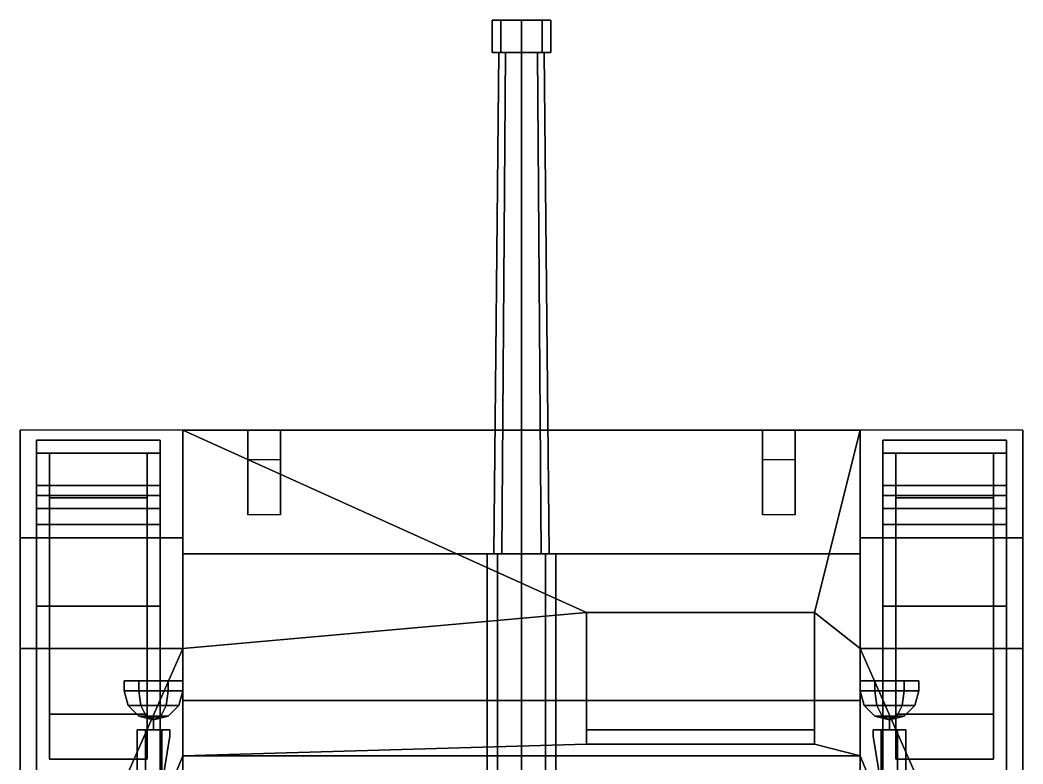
# Model space of a CAD drawing. Header units: millimetres. Extents: x -1.5 to 3, y -3.1 to 14.
# Drawn here: x -1.54 to 1.54, y 2.215 to 4.5 of the extents above; entities that cross this region are included whole.
import ezdxf

# ---------------------------------------------------------------- set-up
doc = ezdxf.new("R2010")
doc.units = ezdxf.units.MM
for name, color, linetype in [('gun', 1, 'Continuous'), ('mudguards', 6, 'Continuous'), ('tracks', 3, 'Continuous'), ('wheels', 2, 'Continuous')]:
    doc.layers.add(name, color=color, linetype=linetype)

msp = doc.modelspace()

# ---------------------------------------------------------------- linework, layer by layer
for points in [[(-1.04, 2.86, 0.52), (-1.04, 1.48, 1.31), (-1.04, 2.57, 1.36), (-1.04, 3.24, 0.99)], [(-1.04, 3.24, 0.99), (0.2, 2.68, 1.3036), (0.9, 2.68, 1.3036), (1.04, 3.24, 0.99)], [(1.04, 3.24, 0.99), (1.04, 2.86, 0.52), (-1.04, 2.86, 0.52), (-1.04, 3.24, 0.99)], [(0.2, 2.68, 1.3036), (-1.04, 3.24, 0.99), (-1.04, 2.57, 1.36), (0.2, 2.68, 1.3036)], [(-0.84, 3.24, 0.84), (-0.84, 3.15, 0.89), (-0.74, 3.15, 0.89), (-0.74, 3.24, 0.84)], [(-0.74, 3.24, 0.67), (-0.74, 2.98, 0.67), (-0.84, 2.98, 0.67), (-0.84, 3.24, 0.67)], [(-0.74, 3.24, 0.84), (-0.74, 3.24, 0.67), (-0.84, 3.24, 0.67), (-0.84, 3.24, 0.84)], [(-0.84, 3.24, 0.67), (-0.84, 2.98, 0.67), (-0.84, 3.15, 0.89), (-0.84, 3.24, 0.84)], [(-0.74, 3.15, 0.89), (-0.74, 2.98, 0.67), (-0.74, 3.24, 0.67), (-0.74, 3.24, 0.84)], [(0.74, 3.24, 0.67), (0.74, 2.98, 0.67), (0.74, 3.15, 0.89), (0.74, 3.24, 0.84)], [(0.84, 3.24, 0.84), (0.84, 3.24, 0.67), (0.74, 3.24, 0.67), (0.74, 3.24, 0.84)], [(0.84, 3.24, 0.67), (0.84, 2.98, 0.67), (0.74, 2.98, 0.67), (0.74, 3.24, 0.67)], [(0.74, 3.24, 0.84), (0.74, 3.15, 0.89), (0.84, 3.15, 0.89), (0.84, 3.24, 0.84)], [(0.84, 3.15, 0.89), (0.84, 2.98, 0.67), (0.84, 3.24, 0.67), (0.84, 3.24, 0.84)], [(1.04, 2.57, 1.36), (1.04, 3.24, 0.99), (0.9, 2.68, 1.3036)], [(1.04, 2.57, 1.36), (1.04, 1.48, 1.31), (1.04, 2.86, 0.52), (1.04, 3.24, 0.99)], [(-1.04, 2.41, 0.4), (-1.04, 1.48, 0.4), (-1.04, 1.48, 1.31), (-1.04, 2.86, 0.52)], [(1.04, 2.86, 0.52), (1.04, 2.41, 0.4), (-1.04, 2.41, 0.4), (-1.04, 2.86, 0.52)], [(1.04, 1.48, 1.31), (1.04, 1.48, 0.4), (1.04, 2.41, 0.4), (1.04, 2.86, 0.52)], [(0.2, 2.68, 1.3036), (-1.04, 2.57, 1.36), (-1.04, 2.24, 1.55), (0.2, 2.2757, 1.53)], [(0.2, 2.68, 1.33), (0.2, 2.68, 1.3036), (0.2, 2.2757, 1.53), (0.2, 2.32, 1.53)], [(0.9, 2.32, 1.53), (0.9, 2.68, 1.33), (0.2, 2.68, 1.33), (0.2, 2.32, 1.53)], [(0.9, 2.68, 1.33), (0.9, 2.68, 1.3036), (0.2, 2.68, 1.3036), (0.2, 2.68, 1.33)], [(0.9, 2.2757, 1.53), (0.9, 2.68, 1.3036), (0.9, 2.68, 1.33), (0.9, 2.32, 1.53)], [(1.04, 2.24, 1.55), (1.04, 2.57, 1.36), (0.9, 2.68, 1.3036), (0.9, 2.2757, 1.53)], [(-1.04, 2.57, 1.36), (-1.52, 1.48, 1.31), (-1.35, 1.48, 1.55), (-1.04, 2.24, 1.55)], [(1.04, 2.24, 1.55), (1.35, 1.48, 1.55), (1.52, 1.48, 1.31), (1.04, 2.57, 1.36)], [(-1.175, 2.47, 1.5179), (-1.22, 2.47, 1.44), (-1.22, 2.44, 1.44), (-1.175, 2.44, 1.5179)], [(-1.04, 2.47, 1.44), (-1.22, 2.47, 1.44), (-1.175, 2.47, 1.5179), (-1.085, 2.47, 1.5179)], [(-1.22, 2.47, 1.44), (-1.175, 2.47, 1.3621), (-1.175, 2.44, 1.3621), (-1.22, 2.44, 1.44)], [(-1.085, 2.47, 1.3621), (-1.175, 2.47, 1.3621), (-1.22, 2.47, 1.44), (-1.04, 2.47, 1.44)], [(-1.085, 2.47, 1.5179), (-1.175, 2.47, 1.5179), (-1.175, 2.44, 1.5179), (-1.085, 2.44, 1.5179)], [(-1.175, 2.47, 1.3621), (-1.085, 2.47, 1.3621), (-1.085, 2.44, 1.3621), (-1.175, 2.44, 1.3621)], [(-1.04, 2.47, 1.44), (-1.085, 2.47, 1.5179), (-1.085, 2.44, 1.5179), (-1.04, 2.44, 1.44)], [(-1.085, 2.47, 1.3621), (-1.04, 2.47, 1.44), (-1.04, 2.44, 1.44), (-1.085, 2.44, 1.3621)], [(1.04, 2.47, 1.44), (1.22, 2.47, 1.44), (1.175, 2.47, 1.3621), (1.085, 2.47, 1.3621)], [(1.04, 2.47, 1.44), (1.085, 2.47, 1.3621), (1.085, 2.44, 1.3621), (1.04, 2.44, 1.44)], [(1.085, 2.47, 1.5179), (1.175, 2.47, 1.5179), (1.22, 2.47, 1.44), (1.04, 2.47, 1.44)], [(1.085, 2.47, 1.5179), (1.04, 2.47, 1.44), (1.04, 2.44, 1.44), (1.085, 2.44, 1.5179)], [(1.175, 2.47, 1.5179), (1.085, 2.47, 1.5179), (1.085, 2.44, 1.5179), (1.175, 2.44, 1.5179)], [(1.085, 2.47, 1.3621), (1.175, 2.47, 1.3621), (1.175, 2.44, 1.3621), (1.085, 2.44, 1.3621)], [(1.175, 2.47, 1.3621), (1.22, 2.47, 1.44), (1.22, 2.44, 1.44), (1.175, 2.44, 1.3621)], [(1.22, 2.47, 1.44), (1.175, 2.47, 1.5179), (1.175, 2.44, 1.5179), (1.22, 2.44, 1.44)], [(-1.169, 2.395, 1.5075), (-1.175, 2.44, 1.5179), (-1.22, 2.44, 1.44), (-1.2079, 2.395, 1.44)], [(-1.2079, 2.395, 1.44), (-1.22, 2.44, 1.44), (-1.175, 2.44, 1.3621), (-1.169, 2.395, 1.3725)], [(-1.091, 2.395, 1.5075), (-1.085, 2.44, 1.5179), (-1.175, 2.44, 1.5179), (-1.169, 2.395, 1.5075)], [(-1.169, 2.395, 1.3725), (-1.175, 2.44, 1.3621), (-1.085, 2.44, 1.3621), (-1.091, 2.395, 1.3725)], [(-1.0521, 2.395, 1.44), (-1.04, 2.44, 1.44), (-1.085, 2.44, 1.5179), (-1.091, 2.395, 1.5075)], [(-1.091, 2.395, 1.3725), (-1.085, 2.44, 1.3621), (-1.04, 2.44, 1.44), (-1.0521, 2.395, 1.44)], [(1.0521, 2.395, 1.44), (1.04, 2.44, 1.44), (1.085, 2.44, 1.3621), (1.091, 2.395, 1.3725)], [(1.091, 2.395, 1.5075), (1.085, 2.44, 1.5179), (1.04, 2.44, 1.44), (1.0521, 2.395, 1.44)], [(1.169, 2.395, 1.5075), (1.175, 2.44, 1.5179), (1.085, 2.44, 1.5179), (1.091, 2.395, 1.5075)], [(1.091, 2.395, 1.3725), (1.085, 2.44, 1.3621), (1.175, 2.44, 1.3621), (1.169, 2.395, 1.3725)], [(1.169, 2.395, 1.3725), (1.175, 2.44, 1.3621), (1.22, 2.44, 1.44), (1.2079, 2.395, 1.44)], [(1.2079, 2.395, 1.44), (1.22, 2.44, 1.44), (1.175, 2.44, 1.5179), (1.169, 2.395, 1.5075)], [(1.04, 2.41, 0.4), (1.04, 1.48, 0.4), (-1.04, 1.48, 0.4), (-1.04, 2.41, 0.4)], [(-1.1525, 2.3621, 1.479), (-1.169, 2.395, 1.5075), (-1.2079, 2.395, 1.44), (-1.175, 2.3621, 1.44)], [(-1.175, 2.3621, 1.44), (-1.2079, 2.395, 1.44), (-1.169, 2.395, 1.3725), (-1.1525, 2.3621, 1.401)], [(-1.1525, 2.3621, 1.401), (-1.169, 2.395, 1.3725), (-1.091, 2.395, 1.3725), (-1.1075, 2.3621, 1.401)], [(-1.1075, 2.3621, 1.479), (-1.091, 2.395, 1.5075), (-1.169, 2.395, 1.5075), (-1.1525, 2.3621, 1.479)], [(-1.085, 2.3621, 1.44), (-1.0521, 2.395, 1.44), (-1.091, 2.395, 1.5075), (-1.1075, 2.3621, 1.479)], [(-1.1075, 2.3621, 1.401), (-1.091, 2.395, 1.3725), (-1.0521, 2.395, 1.44), (-1.085, 2.3621, 1.44)], [(1.085, 2.3621, 1.44), (1.0521, 2.395, 1.44), (1.091, 2.395, 1.3725), (1.1075, 2.3621, 1.401)], [(1.1075, 2.3621, 1.479), (1.091, 2.395, 1.5075), (1.0521, 2.395, 1.44), (1.085, 2.3621, 1.44)], [(1.1525, 2.3621, 1.479), (1.169, 2.395, 1.5075), (1.091, 2.395, 1.5075), (1.1075, 2.3621, 1.479)], [(1.1075, 2.3621, 1.401), (1.091, 2.395, 1.3725), (1.169, 2.395, 1.3725), (1.1525, 2.3621, 1.401)], [(1.1525, 2.3621, 1.401), (1.169, 2.395, 1.3725), (1.2079, 2.395, 1.44), (1.175, 2.3621, 1.44)], [(1.175, 2.3621, 1.44), (1.2079, 2.395, 1.44), (1.169, 2.395, 1.5075), (1.1525, 2.3621, 1.479)], [(-1.13, 2.35, 1.44), (-1.1525, 2.3621, 1.479), (-1.175, 2.3621, 1.44), (-1.13, 2.35, 1.44)], [(-1.13, 2.35, 1.44), (-1.175, 2.3621, 1.44), (-1.1525, 2.3621, 1.401), (-1.13, 2.35, 1.44)], [(-1.13, 2.35, 1.44), (-1.1075, 2.3621, 1.479), (-1.1525, 2.3621, 1.479), (-1.13, 2.35, 1.44)], [(-1.13, 2.35, 1.44), (-1.1525, 2.3621, 1.401), (-1.1075, 2.3621, 1.401), (-1.13, 2.35, 1.44)], [(-1.13, 2.36, 1.46), (-1.15, 2.36, 1.44), (-1.15, 2.32, 1.44), (-1.13, 2.32, 1.46)], [(-1.15, 2.36, 1.44), (-1.13, 2.36, 1.42), (-1.13, 2.32, 1.42), (-1.15, 2.32, 1.44)], [(-1.13, 2.35, 1.44), (-1.085, 2.3621, 1.44), (-1.1075, 2.3621, 1.479), (-1.13, 2.35, 1.44)], [(-1.13, 2.35, 1.44), (-1.1075, 2.3621, 1.401), (-1.085, 2.3621, 1.44), (-1.13, 2.35, 1.44)], [(-1.11, 2.36, 1.44), (-1.13, 2.36, 1.46), (-1.13, 2.32, 1.46), (-1.11, 2.32, 1.44)], [(-1.13, 2.36, 1.42), (-1.11, 2.36, 1.44), (-1.11, 2.32, 1.44), (-1.13, 2.32, 1.42)], [(1.13, 2.35, 1.44), (1.085, 2.3621, 1.44), (1.1075, 2.3621, 1.401), (1.13, 2.35, 1.44)], [(1.13, 2.35, 1.44), (1.1075, 2.3621, 1.479), (1.085, 2.3621, 1.44), (1.13, 2.35, 1.44)], [(1.13, 2.35, 1.44), (1.1075, 2.3621, 1.401), (1.1525, 2.3621, 1.401), (1.13, 2.35, 1.44)], [(1.13, 2.35, 1.44), (1.1525, 2.3621, 1.479), (1.1075, 2.3621, 1.479), (1.13, 2.35, 1.44)], [(1.11, 2.36, 1.44), (1.13, 2.36, 1.42), (1.13, 2.32, 1.42), (1.11, 2.32, 1.44)], [(1.13, 2.36, 1.46), (1.11, 2.36, 1.44), (1.11, 2.32, 1.44), (1.13, 2.32, 1.46)], [(1.13, 2.35, 1.44), (1.1525, 2.3621, 1.401), (1.175, 2.3621, 1.44), (1.13, 2.35, 1.44)], [(1.13, 2.35, 1.44), (1.175, 2.3621, 1.44), (1.1525, 2.3621, 1.479), (1.13, 2.35, 1.44)], [(1.13, 2.36, 1.42), (1.15, 2.36, 1.44), (1.15, 2.32, 1.44), (1.13, 2.32, 1.42)], [(1.15, 2.36, 1.44), (1.13, 2.36, 1.46), (1.13, 2.32, 1.46), (1.15, 2.32, 1.44)], [(-1.155, 2.32, 1.4833), (-1.18, 2.32, 1.44), (-1.18, 2.03, 1.44), (-1.155, 2.06, 1.4833)], [(-1.08, 2.32, 1.44), (-1.18, 2.32, 1.44), (-1.155, 2.32, 1.4833), (-1.105, 2.32, 1.4833)], [(-1.18, 2.32, 1.44), (-1.155, 2.32, 1.3967), (-1.155, 2.06, 1.3967), (-1.18, 2.03, 1.44)], [(-1.105, 2.32, 1.3967), (-1.155, 2.32, 1.3967), (-1.18, 2.32, 1.44), (-1.08, 2.32, 1.44)], [(-1.155, 2.32, 1.3967), (-1.105, 2.32, 1.3967), (-1.105, 2.15, 1.3967), (-1.155, 2.06, 1.3967)], [(-1.105, 2.32, 1.4833), (-1.155, 2.32, 1.4833), (-1.155, 2.06, 1.4833), (-1.105, 2.15, 1.4833)], [(-1.08, 2.32, 1.44), (-1.105, 2.32, 1.4833), (-1.105, 2.15, 1.4833), (-1.08, 2.3, 1.44)], [(-1.105, 2.32, 1.3967), (-1.08, 2.32, 1.44), (-1.08, 2.3, 1.44), (-1.105, 2.15, 1.3967)], [(0.2, 2.32, 1.53), (0.2, 2.2757, 1.53), (0.9, 2.2757, 1.53), (0.9, 2.32, 1.53)], [(1.08, 2.32, 1.44), (1.105, 2.32, 1.3967), (1.105, 2.15, 1.3967), (1.08, 2.3, 1.44)], [(1.08, 2.32, 1.44), (1.18, 2.32, 1.44), (1.155, 2.32, 1.3967), (1.105, 2.32, 1.3967)], [(1.105, 2.32, 1.4833), (1.08, 2.32, 1.44), (1.08, 2.3, 1.44), (1.105, 2.15, 1.4833)], [(1.105, 2.32, 1.4833), (1.155, 2.32, 1.4833), (1.18, 2.32, 1.44), (1.08, 2.32, 1.44)], [(1.155, 2.32, 1.4833), (1.105, 2.32, 1.4833), (1.105, 2.15, 1.4833), (1.155, 2.06, 1.4833)], [(1.105, 2.32, 1.3967), (1.155, 2.32, 1.3967), (1.155, 2.06, 1.3967), (1.105, 2.15, 1.3967)], [(1.155, 2.32, 1.3967), (1.18, 2.32, 1.44), (1.18, 2.03, 1.44), (1.155, 2.06, 1.3967)], [(1.18, 2.32, 1.44), (1.155, 2.32, 1.4833), (1.155, 2.06, 1.4833), (1.18, 2.03, 1.44)], [(0.2, 2.2757, 1.53), (-1.04, 2.24, 1.55), (1.04, 2.24, 1.55), (0.9, 2.2757, 1.53)], [(-1.04, 2.24, 1.55), (-1.35, 1.48, 1.55), (1.35, 1.48, 1.55), (1.04, 2.24, 1.55)]]:
    msp.add_3dface(points)
at = {"layer": 'gun'}
for points in [[(-0.0636, 4.5, 1.8436), (-0.09, 4.5, 1.78), (-0.09, 4.4, 1.78), (-0.0636, 4.4, 1.8436)], [(-0.09, 4.5, 1.78), (-0.0636, 4.5, 1.7164), (-0.0636, 4.4, 1.7164), (-0.09, 4.4, 1.78)], [(0.0636, 4.5, 1.8436), (-0.09, 4.5, 1.78), (-0.0636, 4.5, 1.8436), (0, 4.5, 1.87)], [(0.09, 4.5, 1.78), (-0.0636, 4.5, 1.7164), (-0.09, 4.5, 1.78), (0.0636, 4.5, 1.8436)], [(0, 4.5, 1.87), (-0.0636, 4.5, 1.8436), (-0.0636, 4.4, 1.8436), (0, 4.4, 1.87)], [(-0.0636, 4.5, 1.7164), (0, 4.5, 1.69), (0, 4.4, 1.69), (-0.0636, 4.4, 1.7164)], [(0.0636, 4.5, 1.7164), (0, 4.5, 1.69), (-0.0636, 4.5, 1.7164), (0.09, 4.5, 1.78)], [(0.0636, 4.5, 1.8436), (0, 4.5, 1.87), (0, 4.4, 1.87), (0.0636, 4.4, 1.8436)], [(0, 4.5, 1.69), (0.0636, 4.5, 1.7164), (0.0636, 4.4, 1.7164), (0, 4.4, 1.69)], [(0.09, 4.5, 1.78), (0.0636, 4.5, 1.8436), (0.0636, 4.4, 1.8436), (0.09, 4.4, 1.78)], [(0.0636, 4.5, 1.7164), (0.09, 4.5, 1.78), (0.09, 4.4, 1.78), (0.0636, 4.4, 1.7164)], [(-0.0636, 4.4, 1.8436), (-0.09, 4.4, 1.78), (-0.07, 4.4, 1.78), (-0.0495, 4.4, 1.8295)], [(-0.09, 4.4, 1.78), (-0.0636, 4.4, 1.7164), (-0.0495, 4.4, 1.7305), (-0.07, 4.4, 1.78)], [(-0.0495, 4.4, 1.8295), (-0.07, 4.4, 1.78), (-0.085, 2.86, 1.78), (-0.0601, 2.86, 1.8401)], [(-0.07, 4.4, 1.78), (-0.0495, 4.4, 1.7305), (-0.0601, 2.86, 1.7199), (-0.085, 2.86, 1.78)], [(0, 4.4, 1.87), (-0.0636, 4.4, 1.8436), (-0.0495, 4.4, 1.8295), (0, 4.4, 1.85)], [(-0.0636, 4.4, 1.7164), (0, 4.4, 1.69), (0, 4.4, 1.71), (-0.0495, 4.4, 1.7305)], [(0, 4.4, 1.85), (-0.0495, 4.4, 1.8295), (-0.0601, 2.86, 1.8401), (0, 2.86, 1.865)], [(-0.0495, 4.4, 1.7305), (0, 4.4, 1.71), (0, 2.86, 1.695), (-0.0601, 2.86, 1.7199)], [(0.0495, 4.4, 1.8295), (0, 4.4, 1.85), (0, 2.86, 1.865), (0.0601, 2.86, 1.8401)], [(0, 4.4, 1.71), (0.0495, 4.4, 1.7305), (0.0601, 2.86, 1.7199), (0, 2.86, 1.695)], [(0, 4.4, 1.69), (0.0636, 4.4, 1.7164), (0.0495, 4.4, 1.7305), (0, 4.4, 1.71)], [(0.0636, 4.4, 1.8436), (0, 4.4, 1.87), (0, 4.4, 1.85), (0.0495, 4.4, 1.8295)], [(0.07, 4.4, 1.78), (0.0495, 4.4, 1.8295), (0.0601, 2.86, 1.8401), (0.085, 2.86, 1.78)], [(0.0495, 4.4, 1.7305), (0.07, 4.4, 1.78), (0.085, 2.86, 1.78), (0.0601, 2.86, 1.7199)], [(0.0636, 4.4, 1.7164), (0.09, 4.4, 1.78), (0.07, 4.4, 1.78), (0.0495, 4.4, 1.7305)], [(0.09, 4.4, 1.78), (0.0636, 4.4, 1.8436), (0.0495, 4.4, 1.8295), (0.07, 4.4, 1.78)], [(-0.0742, 2.86, 1.8542), (-0.105, 2.86, 1.78), (-0.105, 2.01, 1.78), (-0.0742, 2.01, 1.8542)], [(-0.105, 2.86, 1.78), (-0.0742, 2.86, 1.7058), (-0.0742, 2.01, 1.7058), (-0.105, 2.01, 1.78)], [(-0.0601, 2.86, 1.8401), (-0.085, 2.86, 1.78), (-0.105, 2.86, 1.78), (-0.0742, 2.86, 1.8542)], [(-0.085, 2.86, 1.78), (-0.0601, 2.86, 1.7199), (-0.0742, 2.86, 1.7058), (-0.105, 2.86, 1.78)], [(0, 2.86, 1.885), (-0.0742, 2.86, 1.8542), (-0.0742, 2.01, 1.8542), (0, 2.01, 1.885)], [(-0.0742, 2.86, 1.7058), (0, 2.86, 1.675), (0, 2.01, 1.675), (-0.0742, 2.01, 1.7058)], [(0, 2.86, 1.865), (-0.0601, 2.86, 1.8401), (-0.0742, 2.86, 1.8542), (0, 2.86, 1.885)], [(-0.0601, 2.86, 1.7199), (0, 2.86, 1.695), (0, 2.86, 1.675), (-0.0742, 2.86, 1.7058)], [(0.0742, 2.86, 1.8542), (0, 2.86, 1.885), (0, 2.01, 1.885), (0.0742, 2.01, 1.8542)], [(0, 2.86, 1.675), (0.0742, 2.86, 1.7058), (0.0742, 2.01, 1.7058), (0, 2.01, 1.675)], [(0, 2.86, 1.695), (0.0601, 2.86, 1.7199), (0.0742, 2.86, 1.7058), (0, 2.86, 1.675)], [(0.0601, 2.86, 1.8401), (0, 2.86, 1.865), (0, 2.86, 1.885), (0.0742, 2.86, 1.8542)], [(0.0601, 2.86, 1.7199), (0.085, 2.86, 1.78), (0.105, 2.86, 1.78), (0.0742, 2.86, 1.7058)], [(0.085, 2.86, 1.78), (0.0601, 2.86, 1.8401), (0.0742, 2.86, 1.8542), (0.105, 2.86, 1.78)], [(0.105, 2.86, 1.78), (0.0742, 2.86, 1.8542), (0.0742, 2.01, 1.8542), (0.105, 2.01, 1.78)], [(0.0742, 2.86, 1.7058), (0.105, 2.86, 1.78), (0.105, 2.01, 1.78), (0.0742, 2.01, 1.7058)]]:
    msp.add_3dface(points, dxfattribs=at)
at = {"layer": 'mudguards'}
for points in [[(-1.54, 2.91, 1.36), (-1.54, 2.57, 1.36), (-1.54, 2.82, 0.92), (-1.54, 3.24, 1.17)], [(-1.54, 3.24, 1.17), (-1.54, 2.91, 1.36), (-1.04, 2.91, 1.36), (-1.04, 3.24, 1.17)], [(-1.04, 3.24, 0.99), (-1.04, 2.57, 1.36), (-1.04, 2.91, 1.36), (-1.04, 3.24, 1.17)], [(1.04, 3.24, 1.17), (1.04, 2.91, 1.36), (1.54, 2.91, 1.36), (1.54, 3.24, 1.17)], [(1.04, 3.24, 0.99), (1.04, 2.57, 1.36), (1.04, 2.91, 1.36), (1.04, 3.24, 1.17)], [(1.54, 2.91, 1.36), (1.54, 2.57, 1.36), (1.54, 2.82, 0.92), (1.54, 3.24, 1.17)], [(-1.54, 2.91, 1.36), (-1.54, 2.57, 1.36), (-1.04, 2.57, 1.36), (-1.04, 2.91, 1.36)], [(1.04, 2.91, 1.36), (1.04, 2.57, 1.36), (1.54, 2.57, 1.36), (1.54, 2.91, 1.36)], [(-1.54, 1.48, 1.31), (-1.54, -2.74, 0.7), (-1.54, 2.82, 0.92), (-1.54, 2.57, 1.36)], [(1.54, 1.48, 1.31), (1.54, -2.74, 0.7), (1.54, 2.82, 0.92), (1.54, 2.57, 1.36)], [(-1.54, 2.57, 1.36), (-1.54, 1.48, 1.31), (-1.52, 1.48, 1.31), (-1.04, 2.57, 1.36)], [(1.04, 2.57, 1.36), (1.52, 1.48, 1.31), (1.54, 1.48, 1.31), (1.54, 2.57, 1.36)]]:
    msp.add_3dface(points, dxfattribs=at)
at = {"layer": 'tracks'}
for points in [[(-1.11, 3.21, 0.87), (-1.11, 3.21, 0.64), (-1.49, 3.21, 0.64), (-1.49, 3.21, 0.87)], [(-1.49, 3.21, 0.87), (-1.49, 3.21, 0.64), (-1.49, 3.17, 0.64), (-1.49, 3.17, 0.87)], [(-1.11, 3.21, 0.64), (-1.11, 3, 0.41), (-1.49, 3, 0.41), (-1.49, 3.21, 0.64)], [(-1.49, 3.21, 0.64), (-1.49, 3, 0.41), (-1.49, 2.95, 0.43), (-1.49, 3.17, 0.64)], [(-1.11, 3.07, 1.17), (-1.11, 3.21, 0.87), (-1.49, 3.21, 0.87), (-1.49, 3.07, 1.17)], [(-1.49, 3.07, 1.17), (-1.49, 3.21, 0.87), (-1.49, 3.17, 0.87), (-1.49, 3.04, 1.15)], [(-1.11, 3.17, 0.64), (-1.11, 3.21, 0.64), (-1.11, 3.21, 0.87), (-1.11, 3.17, 0.87)], [(-1.11, 2.95, 0.43), (-1.11, 3, 0.41), (-1.11, 3.21, 0.64), (-1.11, 3.17, 0.64)], [(-1.11, 3.17, 0.87), (-1.11, 3.21, 0.87), (-1.11, 3.07, 1.17), (-1.11, 3.04, 1.15)], [(1.49, 3.21, 0.64), (1.49, 3, 0.41), (1.11, 3, 0.41), (1.11, 3.21, 0.64)], [(1.11, 3.21, 0.64), (1.11, 3, 0.41), (1.11, 2.95, 0.43), (1.11, 3.17, 0.64)], [(1.11, 3.21, 0.87), (1.11, 3.21, 0.64), (1.11, 3.17, 0.64), (1.11, 3.17, 0.87)], [(1.49, 3.21, 0.87), (1.49, 3.21, 0.64), (1.11, 3.21, 0.64), (1.11, 3.21, 0.87)], [(1.11, 3.07, 1.17), (1.11, 3.21, 0.87), (1.11, 3.17, 0.87), (1.11, 3.04, 1.15)], [(1.49, 3.07, 1.17), (1.49, 3.21, 0.87), (1.11, 3.21, 0.87), (1.11, 3.07, 1.17)], [(1.49, 2.95, 0.43), (1.49, 3, 0.41), (1.49, 3.21, 0.64), (1.49, 3.17, 0.64)], [(1.49, 3.17, 0.64), (1.49, 3.21, 0.64), (1.49, 3.21, 0.87), (1.49, 3.17, 0.87)], [(1.49, 3.17, 0.87), (1.49, 3.21, 0.87), (1.49, 3.07, 1.17), (1.49, 3.04, 1.15)], [(-1.49, 3.17, 0.87), (-1.49, 3.17, 0.64), (-1.11, 3.17, 0.64), (-1.11, 3.17, 0.87)], [(-1.49, 3.17, 0.64), (-1.49, 2.95, 0.43), (-1.11, 2.95, 0.43), (-1.11, 3.17, 0.64)], [(-1.49, 3.04, 1.15), (-1.49, 3.17, 0.87), (-1.11, 3.17, 0.87), (-1.11, 3.04, 1.15)], [(1.11, 3.17, 0.64), (1.11, 2.95, 0.43), (1.49, 2.95, 0.43), (1.49, 3.17, 0.64)], [(1.11, 3.17, 0.87), (1.11, 3.17, 0.64), (1.49, 3.17, 0.64), (1.49, 3.17, 0.87)], [(1.11, 3.04, 1.15), (1.11, 3.17, 0.87), (1.49, 3.17, 0.87), (1.49, 3.04, 1.15)], [(-1.49, 2.7, 1.32), (-1.49, 3.07, 1.17), (-1.49, 3.04, 1.15), (-1.49, 2.7, 1.29)], [(-1.11, 2.7, 1.32), (-1.11, 3.07, 1.17), (-1.49, 3.07, 1.17), (-1.49, 2.7, 1.32)], [(-1.11, 3.04, 1.15), (-1.11, 3.07, 1.17), (-1.11, 2.7, 1.32), (-1.11, 2.7, 1.29)], [(1.49, 2.7, 1.32), (1.49, 3.07, 1.17), (1.11, 3.07, 1.17), (1.11, 2.7, 1.32)], [(1.11, 2.7, 1.32), (1.11, 3.07, 1.17), (1.11, 3.04, 1.15), (1.11, 2.7, 1.29)], [(1.49, 3.04, 1.15), (1.49, 3.07, 1.17), (1.49, 2.7, 1.32), (1.49, 2.7, 1.29)], [(-1.49, 2.7, 1.29), (-1.49, 3.04, 1.15), (-1.11, 3.04, 1.15), (-1.11, 2.7, 1.29)], [(1.11, 2.7, 1.29), (1.11, 3.04, 1.15), (1.49, 3.04, 1.15), (1.49, 2.7, 1.29)], [(-1.11, 3, 0.41), (-1.11, 2.08), (-1.49, 2.08), (-1.49, 3, 0.41)], [(-1.49, 3, 0.41), (-1.49, 2.08), (-1.49, 2.05, 0.03), (-1.49, 2.95, 0.43)], [(-1.11, 2.05, 0.03), (-1.11, 2.08), (-1.11, 3, 0.41), (-1.11, 2.95, 0.43)], [(1.11, 3, 0.41), (1.11, 2.08), (1.11, 2.05, 0.03), (1.11, 2.95, 0.43)], [(1.49, 3, 0.41), (1.49, 2.08), (1.11, 2.08), (1.11, 3, 0.41)], [(1.49, 2.05, 0.03), (1.49, 2.08), (1.49, 3, 0.41), (1.49, 2.95, 0.43)], [(-1.49, 2.95, 0.43), (-1.49, 2.05, 0.03), (-1.11, 2.05, 0.03), (-1.11, 2.95, 0.43)], [(1.11, 2.95, 0.43), (1.11, 2.05, 0.03), (1.49, 2.05, 0.03), (1.49, 2.95, 0.43)]]:
    msp.add_3dface(points, dxfattribs=at)
at = {"layer": 'wheels'}
for points in [[(-1.45, 2.3677, 1.1523), (-1.45, 3.17, 0.82), (-1.45, 3.0323, 0.4877), (-1.45, 2.23, 0.82)], [(-1.45, 2.7, 1.29), (-1.45, 3.0323, 1.1523), (-1.45, 3.17, 0.82), (-1.45, 2.3677, 1.1523)], [(-1.15, 3.0323, 1.1523), (-1.15, 3.17, 0.82), (-1.45, 3.17, 0.82), (-1.45, 3.0323, 1.1523)], [(-1.15, 3.17, 0.82), (-1.15, 3.0323, 0.4877), (-1.45, 3.0323, 0.4877), (-1.45, 3.17, 0.82)], [(-1.15, 2.23, 0.82), (-1.15, 3.0323, 0.4877), (-1.15, 3.17, 0.82), (-1.15, 2.3677, 1.1523)], [(-1.15, 2.3677, 1.1523), (-1.15, 3.17, 0.82), (-1.15, 3.0323, 1.1523), (-1.15, 2.7, 1.29)], [(1.45, 3.0323, 1.1523), (1.45, 3.17, 0.82), (1.15, 3.17, 0.82), (1.15, 3.0323, 1.1523)], [(1.15, 2.7, 1.29), (1.15, 3.0323, 1.1523), (1.15, 3.17, 0.82), (1.15, 2.3677, 1.1523)], [(1.15, 2.3677, 1.1523), (1.15, 3.17, 0.82), (1.15, 3.0323, 0.4877), (1.15, 2.23, 0.82)], [(1.45, 3.17, 0.82), (1.45, 3.0323, 0.4877), (1.15, 3.0323, 0.4877), (1.15, 3.17, 0.82)], [(1.45, 2.3677, 1.1523), (1.45, 3.17, 0.82), (1.45, 3.0323, 1.1523), (1.45, 2.7, 1.29)], [(1.45, 2.23, 0.82), (1.45, 3.0323, 0.4877), (1.45, 3.17, 0.82), (1.45, 2.3677, 1.1523)], [(-1.45, 2.23, 0.82), (-1.45, 3.0323, 0.4877), (-1.45, 2.7, 0.35), (-1.45, 2.3677, 0.4877)], [(-1.15, 3.0323, 0.4877), (-1.15, 2.7, 0.35), (-1.45, 2.7, 0.35), (-1.45, 3.0323, 0.4877)], [(-1.15, 2.7, 1.29), (-1.15, 3.0323, 1.1523), (-1.45, 3.0323, 1.1523), (-1.45, 2.7, 1.29)], [(-1.15, 2.3677, 0.4877), (-1.15, 2.7, 0.35), (-1.15, 3.0323, 0.4877), (-1.15, 2.23, 0.82)], [(1.45, 3.0323, 0.4877), (1.45, 2.7, 0.35), (1.15, 2.7, 0.35), (1.15, 3.0323, 0.4877)], [(1.15, 2.23, 0.82), (1.15, 3.0323, 0.4877), (1.15, 2.7, 0.35), (1.15, 2.3677, 0.4877)], [(1.45, 2.7, 1.29), (1.45, 3.0323, 1.1523), (1.15, 3.0323, 1.1523), (1.15, 2.7, 1.29)], [(1.45, 2.3677, 0.4877), (1.45, 2.7, 0.35), (1.45, 3.0323, 0.4877), (1.45, 2.23, 0.82)], [(-1.15, 2.7, 0.35), (-1.15, 2.3677, 0.4877), (-1.45, 2.3677, 0.4877), (-1.45, 2.7, 0.35)], [(-1.15, 2.3677, 1.1523), (-1.15, 2.7, 1.29), (-1.45, 2.7, 1.29), (-1.45, 2.3677, 1.1523)], [(1.45, 2.7, 0.35), (1.45, 2.3677, 0.4877), (1.15, 2.3677, 0.4877), (1.15, 2.7, 0.35)], [(1.45, 2.3677, 1.1523), (1.45, 2.7, 1.29), (1.15, 2.7, 1.29), (1.15, 2.3677, 1.1523)], [(-1.15, 2.23, 0.82), (-1.15, 2.3677, 1.1523), (-1.45, 2.3677, 1.1523), (-1.45, 2.23, 0.82)], [(-1.15, 2.3677, 0.4877), (-1.15, 2.23, 0.82), (-1.45, 2.23, 0.82), (-1.45, 2.3677, 0.4877)], [(1.45, 2.23, 0.82), (1.45, 2.3677, 1.1523), (1.15, 2.3677, 1.1523), (1.15, 2.23, 0.82)], [(1.45, 2.3677, 0.4877), (1.45, 2.23, 0.82), (1.15, 2.23, 0.82), (1.15, 2.3677, 0.4877)]]:
    msp.add_3dface(points, dxfattribs=at)

doc.saveas('drawing.dxf')
